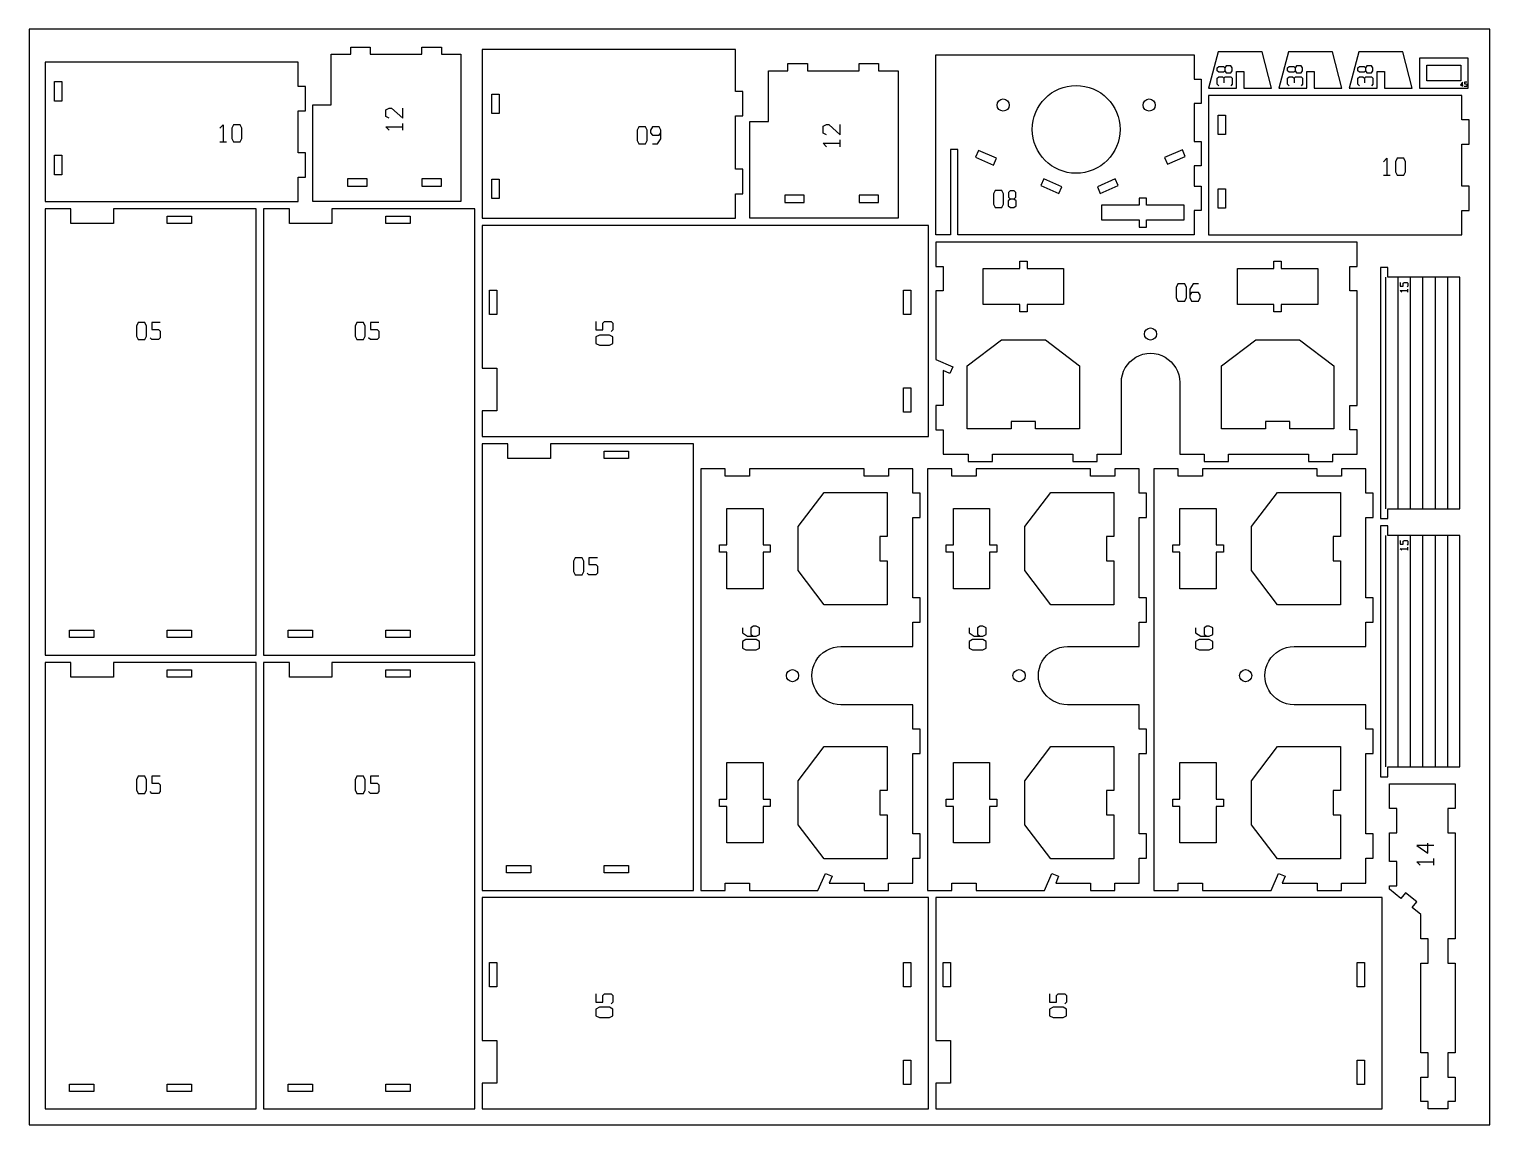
# Model space of a CAD drawing. Header units: millimetres. Extents: x 0 to 600, y 0 to 450.
import ezdxf

# ---------------------------------------------------------------- set-up
doc = ezdxf.new("R2010")
doc.units = ezdxf.units.MM
for name, color, linetype in [('CUT', 1, 'Continuous'), ('ENGRAVE', 5, 'Continuous'), ('SHEET', 8, 'Continuous')]:
    doc.layers.add(name, color=color, linetype=linetype)

msp = doc.modelspace()

# ---------------------------------------------------------------- linework, layer by layer
at = {"layer": 'CUT'}
for p, q in [((124.11, 439.69), (132.11, 439.69)), ((124.11, 418.93), (124.11, 439.69)), ((132.11, 442.69), (140.11, 442.69)), ((132.11, 439.69), (132.11, 442.69)), ((140.11, 442.69), (140.11, 439.69)), ((140.11, 439.69), (161.35, 439.69)), ((161.35, 442.69), (169.35, 442.69)), ((161.35, 439.69), (161.35, 442.69)), ((169.35, 442.69), (169.35, 439.69)), ((169.35, 439.69), (177.35, 439.69)), ((177.35, 439.69), (177.35, 379.22)), ((186.08, 441.65), (186.08, 372.44)), ((290.09, 441.65), (186.08, 441.65)), ((290.09, 424.38), (290.09, 441.65)), ((372.44, 365.49), (372.44, 439.54)), ((372.44, 439.54), (478.5, 439.54)), ((478.5, 439.54), (478.5, 429.53)), ((488.42, 440.69), (484.5, 425.74)), ((506.45, 440.69), (488.42, 440.69)), ((510.38, 425.74), (506.45, 440.69)), ((517.31, 440.69), (513.38, 425.74)), ((535.34, 440.69), (517.31, 440.69)), ((539.27, 425.74), (535.34, 440.69)), ((546.2, 440.69), (542.27, 425.74)), ((564.23, 440.69), (546.2, 440.69)), ((568.15, 425.74), (564.23, 440.69)), ((571.15, 438.17), (571.15, 425.74)), ((591.16, 438.17), (571.15, 438.17)), ((591.16, 425.74), (591.16, 438.17)), ((6.5, 436.47), (6.5, 379.22)), ((110.5, 436.47), (6.5, 436.47)), ((110.5, 426.46), (110.5, 436.47)), ((303.69, 432.91), (311.69, 432.91)), ((303.69, 412.15), (303.69, 432.91)), ((311.69, 435.91), (319.69, 435.91)), ((311.69, 432.91), (311.69, 435.91)), ((319.69, 435.91), (319.69, 432.91)), ((319.69, 432.91), (340.93, 432.91)), ((340.93, 435.91), (348.93, 435.91)), ((340.93, 432.91), (340.93, 435.91)), ((348.93, 435.91), (348.93, 432.91)), ((348.93, 432.91), (356.93, 432.91)), ((356.93, 432.91), (356.93, 372.44)), ((495.94, 432.6), (498.94, 432.6)), ((495.94, 425.74), (495.94, 432.6)), ((498.94, 432.6), (498.94, 425.74)), ((524.82, 432.6), (527.83, 432.6)), ((524.82, 425.74), (524.82, 432.6)), ((527.83, 432.6), (527.83, 425.74)), ((553.71, 432.6), (556.71, 432.6)), ((553.71, 425.74), (553.71, 432.6)), ((556.71, 432.6), (556.71, 425.74)), ((574.16, 428.74), (574.16, 435.17)), ((574.16, 435.17), (588.16, 435.17)), ((588.16, 435.17), (588.16, 428.74)), ((10.45, 420.46), (10.45, 428.47)), ((10.45, 428.47), (13.45, 428.47)), ((13.45, 428.47), (13.45, 420.46)), ((113.51, 426.46), (110.5, 426.46)), ((113.51, 416.46), (113.51, 426.46)), ((478.5, 429.53), (481.5, 429.53)), ((481.5, 429.53), (481.5, 419.53)), ((588.16, 428.74), (574.16, 428.74)), ((13.45, 420.46), (10.45, 420.46)), ((190.03, 415.38), (190.03, 423.38)), ((190.03, 423.38), (193.03, 423.38)), ((193.03, 423.38), (193.03, 415.38)), ((293.09, 424.38), (290.09, 424.38)), ((293.09, 414.38), (293.09, 424.38)), ((484.5, 425.74), (495.94, 425.74)), ((484.5, 422.74), (484.5, 365.49)), ((588.5, 422.74), (484.5, 422.74)), ((498.94, 425.74), (510.38, 425.74)), ((513.38, 425.74), (524.82, 425.74)), ((527.83, 425.74), (539.27, 425.74)), ((542.27, 425.74), (553.71, 425.74)), ((556.71, 425.74), (568.15, 425.74)), ((571.15, 425.74), (591.16, 425.74)), ((588.5, 412.73), (588.5, 422.74)), ((110.5, 399.22), (110.5, 416.46)), ((110.5, 416.46), (113.51, 416.46)), ((116.51, 418.93), (124.11, 418.93)), ((116.51, 379.22), (116.51, 418.93)), ((193.03, 415.38), (190.03, 415.38)), ((290.09, 392.45), (290.09, 414.38)), ((290.09, 414.38), (293.09, 414.38)), ((478.5, 419.53), (478.5, 403.87)), ((481.5, 419.53), (478.5, 419.53)), ((488.45, 406.73), (488.45, 414.73)), ((488.45, 414.73), (491.45, 414.73)), ((491.45, 414.73), (491.45, 406.73)), ((296.09, 412.15), (303.69, 412.15)), ((296.09, 372.44), (296.09, 412.15)), ((591.5, 412.73), (588.5, 412.73)), ((591.5, 402.73), (591.5, 412.73)), ((478.5, 403.87), (481.5, 403.87)), ((481.5, 403.87), (481.5, 393.87)), ((491.45, 406.73), (488.45, 406.73)), ((588.5, 385.49), (588.5, 402.73)), ((588.5, 402.73), (591.5, 402.73)), ((10.45, 390.22), (10.45, 398.22)), ((10.45, 398.22), (13.45, 398.22)), ((13.45, 398.22), (13.45, 390.22)), ((113.51, 399.22), (110.5, 399.22)), ((113.51, 389.22), (113.51, 399.22)), ((378.44, 400.6), (378.44, 365.49)), ((381.44, 400.6), (378.44, 400.6)), ((381.44, 365.49), (381.44, 400.6)), ((389.98, 400.16), (388.78, 397.41)), ((388.78, 397.41), (396.12, 394.22)), ((397.32, 396.97), (389.98, 400.16)), ((396.12, 394.22), (397.32, 396.97)), ((473.73, 400.5), (466.4, 397.31)), ((466.4, 397.31), (467.59, 394.56)), ((467.59, 394.56), (474.93, 397.75)), ((474.93, 397.75), (473.73, 400.5)), ((13.45, 390.22), (10.45, 390.22)), ((293.09, 392.45), (290.09, 392.45)), ((293.09, 382.44), (293.09, 392.45)), ((478.5, 393.87), (478.5, 385.49)), ((481.5, 393.87), (478.5, 393.87)), ((110.5, 379.22), (110.5, 389.22)), ((110.5, 389.22), (113.51, 389.22)), ((138.81, 388.6), (130.8, 388.6)), ((130.8, 388.6), (130.8, 385.6)), ((130.8, 385.6), (138.81, 385.6)), ((138.81, 385.6), (138.81, 388.6)), ((169.35, 388.6), (161.35, 388.6)), ((161.35, 388.6), (161.35, 385.6)), ((161.35, 385.6), (169.35, 385.6)), ((169.35, 385.6), (169.35, 388.6)), ((190.03, 380.44), (190.03, 388.44)), ((190.03, 388.44), (193.03, 388.44)), ((193.03, 388.44), (193.03, 380.44)), ((416.79, 388.5), (415.6, 385.75)), ((415.6, 385.75), (422.94, 382.56)), ((424.13, 385.31), (416.79, 388.5)), ((422.94, 382.56), (424.13, 385.31)), ((446.15, 388.5), (438.81, 385.31)), ((438.81, 385.31), (440, 382.56)), ((440, 382.56), (447.34, 385.75)), ((447.34, 385.75), (446.15, 388.5)), ((478.5, 385.49), (481.5, 385.49)), ((481.5, 385.49), (481.5, 375.49)), ((488.45, 376.49), (488.45, 384.49)), ((488.45, 384.49), (491.45, 384.49)), ((491.45, 384.49), (491.45, 376.49)), ((591.5, 385.49), (588.5, 385.49)), ((591.5, 375.49), (591.5, 385.49)), ((6.5, 379.22), (110.5, 379.22)), ((177.35, 379.22), (116.51, 379.22)), ((193.03, 380.44), (190.03, 380.44)), ((290.09, 372.44), (290.09, 382.44)), ((290.09, 382.44), (293.09, 382.44)), ((318.39, 381.82), (310.39, 381.82)), ((310.39, 381.82), (310.39, 378.82)), ((310.39, 378.82), (318.39, 378.82)), ((318.39, 378.82), (318.39, 381.82)), ((348.93, 381.82), (340.93, 381.82)), ((340.93, 381.82), (340.93, 378.82)), ((340.93, 378.82), (348.93, 378.82)), ((348.93, 378.82), (348.93, 381.82)), ((455.97, 380.67), (455.97, 377.67)), ((458.97, 380.67), (455.97, 380.67)), ((458.97, 377.67), (458.97, 380.67)), ((6.5, 376.22), (6.5, 192.86)), ((17.08, 376.22), (6.5, 376.22)), ((17.08, 370.22), (17.08, 376.22)), ((34.57, 376.22), (34.57, 370.22)), ((93.29, 376.22), (34.57, 376.22)), ((56.67, 370.22), (56.67, 373.22)), ((56.67, 373.22), (66.67, 373.22)), ((66.67, 373.22), (66.67, 370.22)), ((93.29, 192.86), (93.29, 376.22)), ((96.29, 376.22), (96.29, 192.86)), ((106.87, 376.22), (96.29, 376.22)), ((106.87, 370.22), (106.87, 376.22)), ((124.36, 376.22), (124.36, 370.22)), ((183.08, 376.22), (124.36, 376.22)), ((146.46, 370.22), (146.46, 373.22)), ((146.46, 373.22), (156.46, 373.22)), ((156.46, 373.22), (156.46, 370.22)), ((183.08, 192.86), (183.08, 376.22)), ((186.08, 372.44), (290.09, 372.44)), ((356.93, 372.44), (296.09, 372.44)), ((440.45, 377.67), (440.45, 371.7)), ((455.97, 377.67), (440.45, 377.67)), ((474.49, 377.67), (458.97, 377.67)), ((474.49, 371.7), (474.49, 377.67)), ((478.5, 375.49), (478.5, 365.49)), ((481.5, 375.49), (478.5, 375.49)), ((491.45, 376.49), (488.45, 376.49)), ((588.5, 365.49), (588.5, 375.49)), ((588.5, 375.49), (591.5, 375.49)), ((34.57, 370.22), (17.08, 370.22)), ((66.67, 370.22), (56.67, 370.22)), ((124.36, 370.22), (106.87, 370.22)), ((156.46, 370.22), (146.46, 370.22)), ((369.44, 369.44), (186.08, 369.44)), ((186.08, 369.44), (186.08, 310.72)), ((369.44, 282.65), (369.44, 369.44)), ((440.45, 371.7), (455.97, 371.7)), ((455.97, 371.7), (455.97, 368.7)), ((455.97, 368.7), (458.97, 368.7)), ((458.97, 368.7), (458.97, 371.7)), ((458.97, 371.7), (474.49, 371.7)), ((378.44, 365.49), (372.44, 365.49)), ((372.44, 362.49), (372.44, 352.49)), ((545.56, 362.49), (372.44, 362.49)), ((478.5, 365.49), (381.44, 365.49)), ((484.5, 365.49), (588.5, 365.49)), ((545.56, 352.49), (545.56, 362.49)), ((406.92, 351.78), (406.92, 354.78)), ((406.92, 354.78), (409.92, 354.78)), ((409.92, 354.78), (409.92, 351.78)), ((511.34, 351.78), (511.34, 354.78)), ((511.34, 354.78), (514.34, 354.78)), ((514.34, 354.78), (514.34, 351.78)), ((372.44, 352.49), (375.44, 352.49)), ((375.44, 352.49), (375.44, 342.48)), ((391.92, 336.91), (391.92, 351.78)), ((391.92, 351.78), (406.92, 351.78)), ((409.92, 351.78), (424.92, 351.78)), ((424.92, 351.78), (424.92, 336.91)), ((496.34, 336.91), (496.34, 351.78)), ((496.34, 351.78), (511.34, 351.78)), ((514.34, 351.78), (529.34, 351.78)), ((529.34, 351.78), (529.34, 336.91)), ((542.56, 342.48), (542.56, 352.49)), ((542.56, 352.49), (545.56, 352.49)), ((555.11, 352.09), (555.11, 249.03)), ((558.11, 352.09), (555.11, 352.09)), ((557.11, 348.09), (557.11, 253.03)), ((558.11, 348.09), (558.11, 352.09)), ((587.69, 348.09), (558.11, 348.09)), ((562.21, 348.09), (562.21, 253.03)), ((567.3, 348.09), (567.3, 253.03)), ((572.4, 348.09), (572.4, 253.03)), ((577.5, 348.09), (577.5, 253.03)), ((582.6, 348.09), (582.6, 253.03)), ((587.69, 253.03), (587.69, 348.09)), ((189.08, 342.82), (192.08, 342.82)), ((189.08, 332.82), (189.08, 342.82)), ((192.08, 342.82), (192.08, 332.82)), ((359.2, 342.82), (362.2, 342.82)), ((359.2, 332.82), (359.2, 342.82)), ((362.2, 342.82), (362.2, 332.82)), ((372.44, 342.48), (372.44, 314.35)), ((375.44, 342.48), (372.44, 342.48)), ((545.56, 342.48), (542.56, 342.48)), ((545.56, 295.41), (545.56, 342.48)), ((406.92, 336.91), (391.92, 336.91)), ((406.92, 333.91), (406.92, 336.91)), ((409.92, 336.91), (409.92, 333.91)), ((424.92, 336.91), (409.92, 336.91)), ((511.34, 336.91), (496.34, 336.91)), ((511.34, 333.91), (511.34, 336.91)), ((514.34, 336.91), (514.34, 333.91)), ((529.34, 336.91), (514.34, 336.91)), ((192.08, 332.82), (189.08, 332.82)), ((362.2, 332.82), (359.2, 332.82)), ((409.92, 333.91), (406.92, 333.91)), ((514.34, 333.91), (511.34, 333.91)), ((385.36, 311.75), (399.4, 322.43)), ((399.4, 322.43), (417.43, 322.43)), ((417.43, 322.43), (431.48, 311.75)), ((489.78, 311.75), (503.83, 322.43)), ((503.83, 322.43), (521.86, 322.43)), ((521.86, 322.43), (535.9, 311.75)), ((372.44, 314.35), (379.41, 311.32)), ((450.26, 310.89), (451.13, 312.19)), ((451.13, 312.19), (452.16, 313.37)), ((452.16, 313.37), (453.34, 314.4)), ((453.34, 314.4), (454.64, 315.27)), ((454.64, 315.27), (456.05, 315.97)), ((456.05, 315.97), (457.53, 316.47)), ((457.53, 316.47), (459.07, 316.78)), ((459.07, 316.78), (460.63, 316.88)), ((460.63, 316.88), (462.19, 316.78)), ((462.19, 316.78), (463.73, 316.47)), ((463.73, 316.47), (465.21, 315.97)), ((465.21, 315.97), (466.62, 315.27)), ((466.62, 315.27), (467.92, 314.4)), ((467.92, 314.4), (469.1, 313.37)), ((469.1, 313.37), (470.13, 312.19)), ((470.13, 312.19), (471, 310.89)), ((186.08, 310.72), (192.08, 310.72)), ((192.08, 310.72), (192.08, 293.23)), ((375.44, 309.77), (375.44, 295.41)), ((378.22, 308.56), (375.44, 309.77)), ((379.41, 311.32), (378.22, 308.56)), ((385.36, 285.86), (385.36, 311.75)), ((431.48, 311.75), (431.48, 285.86)), ((448.66, 304.9), (448.76, 306.47)), ((448.76, 306.47), (449.06, 308)), ((449.06, 308), (449.57, 309.49)), ((449.57, 309.49), (450.26, 310.89)), ((471, 310.89), (471.69, 309.49)), ((471.69, 309.49), (472.2, 308)), ((472.2, 308), (472.5, 306.47)), ((472.5, 306.47), (472.61, 304.9)), ((489.78, 285.86), (489.78, 311.75)), ((535.9, 311.75), (535.9, 285.86)), ((359.2, 302.67), (362.2, 302.67)), ((359.2, 292.67), (359.2, 302.67)), ((362.2, 302.67), (362.2, 292.67)), ((448.66, 275.41), (448.66, 304.9)), ((472.61, 304.9), (472.61, 275.41)), ((372.44, 295.41), (372.44, 285.41)), ((375.44, 295.41), (372.44, 295.41)), ((542.56, 285.41), (542.56, 295.41)), ((542.56, 295.41), (545.56, 295.41)), ((192.08, 293.23), (186.08, 293.23)), ((186.08, 293.23), (186.08, 282.65)), ((362.2, 292.67), (359.2, 292.67)), ((403.42, 288.86), (403.42, 285.86)), ((413.42, 288.86), (403.42, 288.86)), ((413.42, 285.86), (413.42, 288.86)), ((507.84, 288.86), (507.84, 285.86)), ((517.84, 288.86), (507.84, 288.86)), ((517.84, 285.86), (517.84, 288.86)), ((186.08, 282.65), (369.44, 282.65)), ((372.44, 285.41), (375.44, 285.41)), ((375.44, 285.41), (375.44, 275.41)), ((403.42, 285.86), (385.36, 285.86)), ((431.48, 285.86), (413.42, 285.86)), ((507.84, 285.86), (489.78, 285.86)), ((535.9, 285.86), (517.84, 285.86)), ((545.56, 285.41), (542.56, 285.41)), ((545.56, 275.41), (545.56, 285.41)), ((186.08, 279.65), (186.08, 96.29)), ((196.66, 279.65), (186.08, 279.65)), ((196.66, 273.65), (196.66, 279.65)), ((214.15, 279.65), (214.15, 273.65)), ((272.87, 279.65), (214.15, 279.65)), ((236.25, 273.65), (236.25, 276.65)), ((236.25, 276.65), (246.25, 276.65)), ((246.25, 276.65), (246.25, 273.65)), ((272.87, 96.29), (272.87, 279.65)), ((214.15, 273.65), (196.66, 273.65)), ((246.25, 273.65), (236.25, 273.65)), ((375.44, 275.41), (385.7, 275.41)), ((385.7, 275.41), (385.7, 272.41)), ((385.7, 272.41), (395.71, 272.41)), ((395.71, 272.41), (395.71, 275.41)), ((395.71, 275.41), (428.65, 275.41)), ((428.65, 275.41), (428.65, 272.41)), ((428.65, 272.41), (438.65, 272.41)), ((438.65, 272.41), (438.65, 275.41)), ((438.65, 275.41), (448.66, 275.41)), ((472.61, 275.41), (482.61, 275.41)), ((482.61, 275.41), (482.61, 272.41)), ((482.61, 272.41), (492.61, 272.41)), ((492.61, 272.41), (492.61, 275.41)), ((492.61, 275.41), (525.56, 275.41)), ((525.56, 275.41), (525.56, 272.41)), ((525.56, 272.41), (535.56, 272.41)), ((535.56, 272.41), (535.56, 275.41)), ((535.56, 275.41), (545.56, 275.41)), ((285.88, 269.41), (275.87, 269.41)), ((275.87, 269.41), (275.87, 96.29)), ((285.88, 266.41), (285.88, 269.41)), ((295.88, 266.41), (285.88, 266.41)), ((342.95, 269.41), (295.88, 269.41)), ((295.88, 269.41), (295.88, 266.41)), ((342.95, 266.41), (342.95, 269.41)), ((352.95, 266.41), (342.95, 266.41)), ((362.95, 269.41), (352.95, 269.41)), ((352.95, 269.41), (352.95, 266.41)), ((362.95, 259.41), (362.95, 269.41)), ((378.95, 269.41), (368.95, 269.41)), ((368.95, 269.41), (368.95, 96.29)), ((378.95, 266.41), (378.95, 269.41)), ((388.96, 266.41), (378.95, 266.41)), ((436.03, 269.41), (388.96, 269.41)), ((388.96, 269.41), (388.96, 266.41)), ((436.03, 266.41), (436.03, 269.41)), ((446.03, 266.41), (436.03, 266.41)), ((456.03, 269.41), (446.03, 269.41)), ((446.03, 269.41), (446.03, 266.41)), ((456.03, 259.41), (456.03, 269.41)), ((472.03, 269.41), (462.03, 269.41)), ((462.03, 269.41), (462.03, 96.29)), ((472.03, 266.41), (472.03, 269.41)), ((482.03, 266.41), (472.03, 266.41)), ((529.1, 269.41), (482.03, 269.41)), ((482.03, 269.41), (482.03, 266.41)), ((529.1, 266.41), (529.1, 269.41)), ((539.11, 266.41), (529.1, 266.41)), ((549.11, 269.41), (539.11, 269.41)), ((539.11, 269.41), (539.11, 266.41)), ((549.11, 259.41), (549.11, 269.41)), ((315.93, 245.71), (326.61, 259.75)), ((326.61, 259.75), (352.5, 259.75)), ((352.5, 259.75), (352.5, 241.69)), ((365.95, 259.41), (362.95, 259.41)), ((365.95, 249.41), (365.95, 259.41)), ((409.01, 245.71), (419.69, 259.75)), ((419.69, 259.75), (445.58, 259.75)), ((445.58, 259.75), (445.58, 241.69)), ((459.03, 259.41), (456.03, 259.41)), ((459.03, 249.41), (459.03, 259.41)), ((502.09, 245.71), (512.77, 259.75)), ((512.77, 259.75), (538.66, 259.75)), ((538.66, 259.75), (538.66, 241.69)), ((552.11, 259.41), (549.11, 259.41)), ((552.11, 249.41), (552.11, 259.41)), ((286.58, 253.19), (301.45, 253.19)), ((286.58, 238.19), (286.58, 253.19)), ((301.45, 253.19), (301.45, 238.19)), ((379.66, 253.19), (394.53, 253.19)), ((379.66, 238.19), (379.66, 253.19)), ((394.53, 253.19), (394.53, 238.19)), ((472.73, 253.19), (487.61, 253.19)), ((472.73, 238.19), (472.73, 253.19)), ((487.61, 253.19), (487.61, 238.19)), ((558.11, 249.03), (558.11, 253.03)), ((558.11, 253.03), (587.69, 253.03)), ((362.95, 249.41), (365.95, 249.41)), ((362.95, 216.46), (362.95, 249.41)), ((456.03, 249.41), (459.03, 249.41)), ((456.03, 216.46), (456.03, 249.41)), ((549.11, 249.41), (552.11, 249.41)), ((549.11, 216.46), (549.11, 249.41)), ((555.11, 249.03), (558.11, 249.03)), ((555.11, 246.03), (555.11, 142.98)), ((558.11, 246.03), (555.11, 246.03)), ((558.11, 242.03), (558.11, 246.03)), ((315.93, 227.68), (315.93, 245.71)), ((352.5, 241.69), (349.5, 241.69)), ((349.5, 241.69), (349.5, 231.69)), ((409.01, 227.68), (409.01, 245.71)), ((445.58, 241.69), (442.58, 241.69)), ((442.58, 241.69), (442.58, 231.69)), ((502.09, 227.68), (502.09, 245.71)), ((538.66, 241.69), (535.66, 241.69)), ((535.66, 241.69), (535.66, 231.69)), ((557.11, 242.03), (557.11, 146.98)), ((587.69, 242.03), (558.11, 242.03)), ((562.21, 242.03), (562.21, 146.98)), ((567.3, 242.03), (567.3, 146.98)), ((572.4, 242.03), (572.4, 146.98)), ((577.5, 242.03), (577.5, 146.98)), ((582.6, 242.03), (582.6, 146.98)), ((587.69, 146.98), (587.69, 242.03)), ((283.58, 238.19), (286.58, 238.19)), ((283.58, 235.19), (283.58, 238.19)), ((286.58, 235.19), (283.58, 235.19)), ((286.58, 220.19), (286.58, 235.19)), ((301.45, 238.19), (304.45, 238.19)), ((304.45, 235.19), (301.45, 235.19)), ((301.45, 235.19), (301.45, 220.19)), ((304.45, 238.19), (304.45, 235.19)), ((376.66, 238.19), (379.66, 238.19)), ((376.66, 235.19), (376.66, 238.19)), ((379.66, 235.19), (376.66, 235.19)), ((379.66, 220.19), (379.66, 235.19)), ((394.53, 238.19), (397.53, 238.19)), ((397.53, 235.19), (394.53, 235.19)), ((394.53, 235.19), (394.53, 220.19)), ((397.53, 238.19), (397.53, 235.19)), ((469.73, 238.19), (472.73, 238.19)), ((469.73, 235.19), (469.73, 238.19)), ((472.73, 235.19), (469.73, 235.19)), ((472.73, 220.19), (472.73, 235.19)), ((487.61, 238.19), (490.61, 238.19)), ((490.61, 235.19), (487.61, 235.19)), ((487.61, 235.19), (487.61, 220.19)), ((490.61, 238.19), (490.61, 235.19)), ((349.5, 231.69), (352.5, 231.69)), ((352.5, 231.69), (352.5, 213.63)), ((442.58, 231.69), (445.58, 231.69)), ((445.58, 231.69), (445.58, 213.63)), ((535.66, 231.69), (538.66, 231.69)), ((538.66, 231.69), (538.66, 213.63)), ((326.61, 213.63), (315.93, 227.68)), ((419.69, 213.63), (409.01, 227.68)), ((512.77, 213.63), (502.09, 227.68)), ((301.45, 220.19), (286.58, 220.19)), ((365.95, 216.46), (362.95, 216.46)), ((365.95, 206.46), (365.95, 216.46)), ((394.53, 220.19), (379.66, 220.19)), ((459.03, 216.46), (456.03, 216.46)), ((459.03, 206.46), (459.03, 216.46)), ((487.61, 220.19), (472.73, 220.19)), ((552.11, 216.46), (549.11, 216.46)), ((552.11, 206.46), (552.11, 216.46)), ((352.5, 213.63), (326.61, 213.63)), ((445.58, 213.63), (419.69, 213.63)), ((538.66, 213.63), (512.77, 213.63)), ((362.95, 206.46), (365.95, 206.46)), ((362.95, 196.46), (362.95, 206.46)), ((456.03, 206.46), (459.03, 206.46)), ((456.03, 196.46), (456.03, 206.46)), ((549.11, 206.46), (552.11, 206.46)), ((549.11, 196.46), (549.11, 206.46)), ((16.52, 200.1), (16.52, 203.1)), ((16.52, 203.1), (26.52, 203.1)), ((26.52, 200.1), (16.52, 200.1)), ((26.52, 203.1), (26.52, 200.1)), ((56.67, 200.1), (56.67, 203.1)), ((56.67, 203.1), (66.67, 203.1)), ((66.67, 200.1), (56.67, 200.1)), ((66.67, 203.1), (66.67, 200.1)), ((106.31, 200.1), (106.31, 203.1)), ((106.31, 203.1), (116.31, 203.1)), ((116.31, 200.1), (106.31, 200.1)), ((116.31, 203.1), (116.31, 200.1)), ((146.46, 200.1), (146.46, 203.1)), ((146.46, 203.1), (156.46, 203.1)), ((156.46, 200.1), (146.46, 200.1)), ((156.46, 203.1), (156.46, 200.1)), ((6.5, 192.86), (93.29, 192.86)), ((96.29, 192.86), (183.08, 192.86)), ((323.96, 191.77), (324.99, 192.95)), ((324.99, 192.95), (326.17, 193.98)), ((326.17, 193.98), (327.47, 194.85)), ((327.47, 194.85), (328.87, 195.54)), ((328.87, 195.54), (330.36, 196.05)), ((330.36, 196.05), (331.89, 196.35)), ((331.89, 196.35), (333.46, 196.46)), ((333.46, 196.46), (362.95, 196.46)), ((417.04, 191.77), (418.07, 192.95)), ((418.07, 192.95), (419.25, 193.98)), ((419.25, 193.98), (420.55, 194.85)), ((420.55, 194.85), (421.95, 195.54)), ((421.95, 195.54), (423.44, 196.05)), ((423.44, 196.05), (424.97, 196.35)), ((424.97, 196.35), (426.54, 196.46)), ((426.54, 196.46), (456.03, 196.46)), ((510.11, 191.77), (511.15, 192.95)), ((511.15, 192.95), (512.33, 193.98)), ((512.33, 193.98), (513.63, 194.85)), ((513.63, 194.85), (515.03, 195.54)), ((515.03, 195.54), (516.52, 196.05)), ((516.52, 196.05), (518.05, 196.35)), ((518.05, 196.35), (519.62, 196.46)), ((519.62, 196.46), (549.11, 196.46)), ((6.5, 189.86), (6.5, 6.5)), ((17.08, 189.86), (6.5, 189.86)), ((17.08, 183.86), (17.08, 189.86)), ((34.57, 189.86), (34.57, 183.86)), ((93.29, 189.86), (34.57, 189.86)), ((56.67, 183.86), (56.67, 186.86)), ((56.67, 186.86), (66.67, 186.86)), ((66.67, 186.86), (66.67, 183.86)), ((93.29, 6.5), (93.29, 189.86)), ((96.29, 189.86), (96.29, 6.5)), ((106.87, 189.86), (96.29, 189.86)), ((106.87, 183.86), (106.87, 189.86)), ((124.36, 189.86), (124.36, 183.86)), ((183.08, 189.86), (124.36, 189.86)), ((146.46, 183.86), (146.46, 186.86)), ((146.46, 186.86), (156.46, 186.86)), ((156.46, 186.86), (156.46, 183.86)), ((183.08, 6.5), (183.08, 189.86)), ((321.48, 184.48), (321.58, 186.04)), ((321.58, 186.04), (321.89, 187.58)), ((321.89, 187.58), (322.39, 189.06)), ((322.39, 189.06), (323.09, 190.47)), ((323.09, 190.47), (323.96, 191.77)), ((414.56, 184.48), (414.66, 186.04)), ((414.66, 186.04), (414.97, 187.58)), ((414.97, 187.58), (415.47, 189.06)), ((415.47, 189.06), (416.17, 190.47)), ((416.17, 190.47), (417.04, 191.77)), ((507.64, 184.48), (507.74, 186.04)), ((507.74, 186.04), (508.05, 187.58)), ((508.05, 187.58), (508.55, 189.06)), ((508.55, 189.06), (509.24, 190.47)), ((509.24, 190.47), (510.11, 191.77)), ((34.57, 183.86), (17.08, 183.86)), ((66.67, 183.86), (56.67, 183.86)), ((124.36, 183.86), (106.87, 183.86)), ((156.46, 183.86), (146.46, 183.86)), ((321.58, 182.92), (321.48, 184.48)), ((321.89, 181.38), (321.58, 182.92)), ((322.39, 179.9), (321.89, 181.38)), ((414.66, 182.92), (414.56, 184.48)), ((414.97, 181.38), (414.66, 182.92)), ((415.47, 179.9), (414.97, 181.38)), ((507.74, 182.92), (507.64, 184.48)), ((508.05, 181.38), (507.74, 182.92)), ((508.55, 179.9), (508.05, 181.38)), ((323.09, 178.49), (322.39, 179.9)), ((323.96, 177.19), (323.09, 178.49)), ((324.99, 176.01), (323.96, 177.19)), ((326.17, 174.98), (324.99, 176.01)), ((327.47, 174.11), (326.17, 174.98)), ((328.87, 173.42), (327.47, 174.11)), ((416.17, 178.49), (415.47, 179.9)), ((417.04, 177.19), (416.17, 178.49)), ((418.07, 176.01), (417.04, 177.19)), ((419.25, 174.98), (418.07, 176.01)), ((420.55, 174.11), (419.25, 174.98)), ((421.95, 173.42), (420.55, 174.11)), ((509.24, 178.49), (508.55, 179.9)), ((510.11, 177.19), (509.24, 178.49)), ((511.15, 176.01), (510.11, 177.19)), ((512.33, 174.98), (511.15, 176.01)), ((513.63, 174.11), (512.33, 174.98)), ((515.03, 173.42), (513.63, 174.11)), ((330.36, 172.91), (328.87, 173.42)), ((331.89, 172.61), (330.36, 172.91)), ((333.46, 172.5), (331.89, 172.61)), ((362.95, 172.5), (333.46, 172.5)), ((362.95, 162.5), (362.95, 172.5)), ((423.44, 172.91), (421.95, 173.42)), ((424.97, 172.61), (423.44, 172.91)), ((426.54, 172.5), (424.97, 172.61)), ((456.03, 172.5), (426.54, 172.5)), ((456.03, 162.5), (456.03, 172.5)), ((516.52, 172.91), (515.03, 173.42)), ((518.05, 172.61), (516.52, 172.91)), ((519.62, 172.5), (518.05, 172.61)), ((549.11, 172.5), (519.62, 172.5)), ((549.11, 162.5), (549.11, 172.5)), ((365.95, 162.5), (362.95, 162.5)), ((365.95, 152.5), (365.95, 162.5)), ((459.03, 162.5), (456.03, 162.5)), ((459.03, 152.5), (459.03, 162.5)), ((552.11, 162.5), (549.11, 162.5)), ((552.11, 152.5), (552.11, 162.5)), ((315.93, 141.28), (326.61, 155.33)), ((326.61, 155.33), (352.5, 155.33)), ((352.5, 155.33), (352.5, 137.27)), ((362.95, 152.5), (365.95, 152.5)), ((362.95, 119.56), (362.95, 152.5)), ((409.01, 141.28), (419.69, 155.33)), ((419.69, 155.33), (445.58, 155.33)), ((445.58, 155.33), (445.58, 137.27)), ((456.03, 152.5), (459.03, 152.5)), ((456.03, 119.56), (456.03, 152.5)), ((502.09, 141.28), (512.77, 155.33)), ((512.77, 155.33), (538.66, 155.33)), ((538.66, 155.33), (538.66, 137.27)), ((549.11, 152.5), (552.11, 152.5)), ((549.11, 119.56), (549.11, 152.5)), ((286.58, 148.77), (301.45, 148.77)), ((286.58, 133.77), (286.58, 148.77)), ((301.45, 148.77), (301.45, 133.77)), ((379.66, 148.77), (394.53, 148.77)), ((379.66, 133.77), (379.66, 148.77)), ((394.53, 148.77), (394.53, 133.77)), ((472.73, 148.77), (487.61, 148.77)), ((472.73, 133.77), (472.73, 148.77)), ((487.61, 148.77), (487.61, 133.77)), ((558.11, 142.98), (558.11, 146.98)), ((558.11, 146.98), (587.69, 146.98)), ((315.93, 123.25), (315.93, 141.28)), ((409.01, 123.25), (409.01, 141.28)), ((502.09, 123.25), (502.09, 141.28)), ((555.11, 142.98), (558.11, 142.98)), ((558.8, 139.98), (585.75, 139.98)), ((558.8, 129.98), (558.8, 139.98)), ((585.75, 139.98), (585.75, 129.98)), ((283.58, 133.77), (286.58, 133.77)), ((283.58, 130.77), (283.58, 133.77)), ((301.45, 133.77), (304.45, 133.77)), ((304.45, 133.77), (304.45, 130.77)), ((352.5, 137.27), (349.5, 137.27)), ((349.5, 137.27), (349.5, 127.27)), ((376.66, 133.77), (379.66, 133.77)), ((376.66, 130.77), (376.66, 133.77)), ((394.53, 133.77), (397.53, 133.77)), ((397.53, 133.77), (397.53, 130.77)), ((445.58, 137.27), (442.58, 137.27)), ((442.58, 137.27), (442.58, 127.27)), ((469.73, 133.77), (472.73, 133.77)), ((469.73, 130.77), (469.73, 133.77)), ((487.61, 133.77), (490.61, 133.77)), ((490.61, 133.77), (490.61, 130.77)), ((538.66, 137.27), (535.66, 137.27)), ((535.66, 137.27), (535.66, 127.27)), ((286.58, 130.77), (283.58, 130.77)), ((286.58, 115.77), (286.58, 130.77)), ((304.45, 130.77), (301.45, 130.77)), ((301.45, 130.77), (301.45, 115.77)), ((349.5, 127.27), (352.5, 127.27)), ((352.5, 127.27), (352.5, 109.21)), ((379.66, 130.77), (376.66, 130.77)), ((379.66, 115.77), (379.66, 130.77)), ((397.53, 130.77), (394.53, 130.77)), ((394.53, 130.77), (394.53, 115.77)), ((442.58, 127.27), (445.58, 127.27)), ((445.58, 127.27), (445.58, 109.21)), ((472.73, 130.77), (469.73, 130.77)), ((472.73, 115.77), (472.73, 130.77)), ((490.61, 130.77), (487.61, 130.77)), ((487.61, 130.77), (487.61, 115.77)), ((535.66, 127.27), (538.66, 127.27)), ((538.66, 127.27), (538.66, 109.21)), ((561.8, 129.98), (558.8, 129.98)), ((561.8, 119.98), (561.8, 129.98)), ((585.75, 129.98), (582.75, 129.98)), ((582.75, 129.98), (582.75, 119.98)), ((326.61, 109.21), (315.93, 123.25)), ((419.69, 109.21), (409.01, 123.25)), ((512.77, 109.21), (502.09, 123.25)), ((301.45, 115.77), (286.58, 115.77)), ((365.95, 119.56), (362.95, 119.56)), ((365.95, 109.55), (365.95, 119.56)), ((394.53, 115.77), (379.66, 115.77)), ((459.03, 119.56), (456.03, 119.56)), ((459.03, 109.55), (459.03, 119.56)), ((487.61, 115.77), (472.73, 115.77)), ((552.11, 119.56), (549.11, 119.56)), ((552.11, 109.55), (552.11, 119.56)), ((558.8, 119.98), (561.8, 119.98)), ((558.8, 108.19), (558.8, 119.98)), ((582.75, 119.98), (585.75, 119.98)), ((585.75, 119.98), (585.75, 76.4)), ((352.5, 109.21), (326.61, 109.21)), ((362.95, 109.55), (365.95, 109.55)), ((362.95, 99.29), (362.95, 109.55)), ((445.58, 109.21), (419.69, 109.21)), ((456.03, 109.55), (459.03, 109.55)), ((456.03, 99.29), (456.03, 109.55)), ((538.66, 109.21), (512.77, 109.21)), ((549.11, 109.55), (552.11, 109.55)), ((549.11, 99.29), (549.11, 109.55)), ((561.8, 108.19), (558.8, 108.19)), ((561.8, 98.19), (561.8, 108.19)), ((196.1, 103.53), (196.1, 106.53)), ((196.1, 106.53), (206.1, 106.53)), ((206.1, 103.53), (196.1, 103.53)), ((206.1, 106.53), (206.1, 103.53)), ((236.25, 103.53), (236.25, 106.53)), ((236.25, 106.53), (246.25, 106.53)), ((246.25, 103.53), (236.25, 103.53)), ((246.25, 106.53), (246.25, 103.53)), ((324.02, 96.29), (327.05, 103.26)), ((327.05, 103.26), (329.8, 102.07)), ((329.8, 102.07), (328.59, 99.29)), ((417.09, 96.29), (420.12, 103.26)), ((420.12, 103.26), (422.88, 102.07)), ((422.88, 102.07), (421.67, 99.29)), ((510.17, 96.29), (513.2, 103.26)), ((513.2, 103.26), (515.95, 102.07)), ((515.95, 102.07), (514.75, 99.29)), ((186.08, 96.29), (272.87, 96.29)), ((275.87, 96.29), (285.88, 96.29)), ((285.88, 99.29), (295.88, 99.29)), ((285.88, 96.29), (285.88, 99.29)), ((295.88, 99.29), (295.88, 96.29)), ((295.88, 96.29), (324.02, 96.29)), ((328.59, 99.29), (342.95, 99.29)), ((342.95, 99.29), (342.95, 96.29)), ((342.95, 96.29), (352.95, 96.29)), ((352.95, 99.29), (362.95, 99.29)), ((352.95, 96.29), (352.95, 99.29)), ((368.95, 96.29), (378.95, 96.29)), ((378.95, 99.29), (388.96, 99.29)), ((378.95, 96.29), (378.95, 99.29)), ((388.96, 99.29), (388.96, 96.29)), ((388.96, 96.29), (417.09, 96.29)), ((421.67, 99.29), (436.03, 99.29)), ((436.03, 99.29), (436.03, 96.29)), ((436.03, 96.29), (446.03, 96.29)), ((446.03, 99.29), (456.03, 99.29)), ((446.03, 96.29), (446.03, 99.29)), ((462.03, 96.29), (472.03, 96.29)), ((472.03, 99.29), (482.03, 99.29)), ((472.03, 96.29), (472.03, 99.29)), ((482.03, 99.29), (482.03, 96.29)), ((482.03, 96.29), (510.17, 96.29)), ((514.75, 99.29), (529.1, 99.29)), ((529.1, 99.29), (529.1, 96.29)), ((529.1, 96.29), (539.11, 96.29)), ((539.11, 99.29), (549.11, 99.29)), ((539.11, 96.29), (539.11, 99.29)), ((558.8, 98.19), (561.8, 98.19)), ((558.8, 96.75), (558.8, 98.19)), ((563.47, 93), (558.8, 96.75)), ((369.44, 93.29), (186.08, 93.29)), ((186.08, 93.29), (186.08, 34.57)), ((369.44, 6.5), (369.44, 93.29)), ((555.8, 93.29), (372.44, 93.29)), ((372.44, 93.29), (372.44, 34.57)), ((555.8, 6.5), (555.8, 93.29)), ((565.35, 95.34), (563.47, 93)), ((570.03, 91.59), (565.35, 95.34)), ((568.15, 89.25), (570.03, 91.59)), ((571.7, 86.4), (568.15, 89.25)), ((571.7, 76.4), (571.7, 86.4)), ((574.7, 76.4), (571.7, 76.4)), ((574.7, 66.4), (574.7, 76.4)), ((585.75, 76.4), (582.75, 76.4)), ((582.75, 76.4), (582.75, 66.4)), ((189.08, 66.67), (192.08, 66.67)), ((189.08, 56.67), (189.08, 66.67)), ((192.08, 66.67), (192.08, 56.67)), ((359.2, 66.67), (362.2, 66.67)), ((359.2, 56.67), (359.2, 66.67)), ((362.2, 66.67), (362.2, 56.67)), ((375.44, 66.67), (378.44, 66.67)), ((375.44, 56.67), (375.44, 66.67)), ((378.44, 66.67), (378.44, 56.67)), ((545.56, 66.67), (548.56, 66.67)), ((545.56, 56.67), (545.56, 66.67)), ((548.56, 66.67), (548.56, 56.67)), ((571.7, 66.4), (574.7, 66.4)), ((571.7, 29.5), (571.7, 66.4)), ((582.75, 66.4), (585.75, 66.4)), ((585.75, 66.4), (585.75, 29.5)), ((192.08, 56.67), (189.08, 56.67)), ((362.2, 56.67), (359.2, 56.67)), ((378.44, 56.67), (375.44, 56.67)), ((548.56, 56.67), (545.56, 56.67)), ((186.08, 34.57), (192.08, 34.57)), ((192.08, 34.57), (192.08, 17.08)), ((372.44, 34.57), (378.44, 34.57)), ((378.44, 34.57), (378.44, 17.08)), ((359.2, 26.52), (362.2, 26.52)), ((359.2, 16.52), (359.2, 26.52)), ((362.2, 26.52), (362.2, 16.52)), ((545.56, 26.52), (548.56, 26.52)), ((545.56, 16.52), (545.56, 26.52)), ((548.56, 26.52), (548.56, 16.52)), ((574.7, 29.5), (571.7, 29.5)), ((574.7, 19.5), (574.7, 29.5)), ((585.75, 29.5), (582.75, 29.5)), ((582.75, 29.5), (582.75, 19.5)), ((571.7, 19.5), (574.7, 19.5)), ((571.7, 9.5), (571.7, 19.5)), ((582.75, 19.5), (585.75, 19.5)), ((585.75, 19.5), (585.75, 9.5)), ((16.52, 13.74), (16.52, 16.74)), ((16.52, 16.74), (26.52, 16.74)), ((26.52, 13.74), (16.52, 13.74)), ((26.52, 16.74), (26.52, 13.74)), ((56.67, 13.74), (56.67, 16.74)), ((56.67, 16.74), (66.67, 16.74)), ((66.67, 13.74), (56.67, 13.74)), ((66.67, 16.74), (66.67, 13.74)), ((106.31, 13.74), (106.31, 16.74)), ((106.31, 16.74), (116.31, 16.74)), ((116.31, 13.74), (106.31, 13.74)), ((116.31, 16.74), (116.31, 13.74)), ((146.46, 13.74), (146.46, 16.74)), ((146.46, 16.74), (156.46, 16.74)), ((156.46, 13.74), (146.46, 13.74)), ((156.46, 16.74), (156.46, 13.74)), ((192.08, 17.08), (186.08, 17.08)), ((186.08, 17.08), (186.08, 6.5)), ((362.2, 16.52), (359.2, 16.52)), ((378.44, 17.08), (372.44, 17.08)), ((372.44, 17.08), (372.44, 6.5)), ((548.56, 16.52), (545.56, 16.52)), ((6.5, 6.5), (93.29, 6.5)), ((96.29, 6.5), (183.08, 6.5)), ((186.08, 6.5), (369.44, 6.5)), ((372.44, 6.5), (555.8, 6.5)), ((574.7, 9.5), (571.7, 9.5)), ((574.7, 6.5), (574.7, 9.5)), ((582.75, 6.5), (574.7, 6.5)), ((585.75, 9.5), (582.75, 9.5)), ((582.75, 9.5), (582.75, 6.5))]:
    msp.add_line(p, q, dxfattribs=at)
for centre, radius in [((430.08, 408.85), 18.03), ((400.08, 418.85), 2.5), ((460.08, 418.85), 2.5), ((460.63, 324.81), 2.5), ((313.55, 184.48), 2.5), ((406.63, 184.48), 2.5), ((499.71, 184.48), 2.5)]:
    msp.add_circle(centre, radius, dxfattribs=at)
at = {"layer": 'ENGRAVE'}
for p, q in [((488.05, 434.12), (488.67, 434.74)), ((488.05, 432.9), (488.05, 434.12)), ((488.67, 432.29), (488.05, 432.9)), ((488.67, 434.74), (490.63, 434.74)), ((490.63, 432.29), (488.67, 432.29)), ((490.63, 434.74), (491.12, 434.12)), ((491.12, 432.9), (490.63, 432.29)), ((491.73, 434.92), (491.12, 434.12)), ((491.12, 434.12), (491.12, 432.9)), ((491.12, 432.9), (491.73, 432.1)), ((493.57, 434.92), (491.73, 434.92)), ((491.73, 432.1), (493.57, 432.1)), ((494.18, 434.12), (493.57, 434.92)), ((493.57, 432.1), (494.18, 432.9)), ((494.18, 432.9), (494.18, 434.12)), ((516.94, 434.12), (517.55, 434.74)), ((516.94, 432.9), (516.94, 434.12)), ((517.55, 432.29), (516.94, 432.9)), ((517.55, 434.74), (519.51, 434.74)), ((519.51, 432.29), (517.55, 432.29)), ((519.51, 434.74), (520, 434.12)), ((520, 432.9), (519.51, 432.29)), ((520.62, 434.92), (520, 434.12)), ((520, 434.12), (520, 432.9)), ((520, 432.9), (520.62, 432.1)), ((522.45, 434.92), (520.62, 434.92)), ((520.62, 432.1), (522.45, 432.1)), ((523.07, 434.12), (522.45, 434.92)), ((522.45, 432.1), (523.07, 432.9)), ((523.07, 432.9), (523.07, 434.12)), ((545.83, 434.12), (546.44, 434.74)), ((545.83, 432.9), (545.83, 434.12)), ((546.44, 432.29), (545.83, 432.9)), ((546.44, 434.74), (548.4, 434.74)), ((548.4, 432.29), (546.44, 432.29)), ((548.4, 434.74), (548.89, 434.12)), ((548.89, 432.9), (548.4, 432.29)), ((549.5, 434.92), (548.89, 434.12)), ((548.89, 434.12), (548.89, 432.9)), ((548.89, 432.9), (549.5, 432.1)), ((551.34, 434.92), (549.5, 434.92)), ((549.5, 432.1), (551.34, 432.1)), ((551.95, 434.12), (551.34, 434.92)), ((551.34, 432.1), (551.95, 432.9)), ((551.95, 432.9), (551.95, 434.12)), ((488.05, 429.84), (488.67, 430.45)), ((488.05, 427.39), (488.05, 429.84)), ((488.67, 426.77), (488.05, 427.39)), ((488.67, 430.45), (490.14, 430.45)), ((490.14, 430.45), (490.75, 429.84)), ((490.75, 429.84), (491.36, 430.45)), ((490.75, 429.84), (490.75, 428)), ((491.36, 430.45), (493.57, 430.45)), ((493.57, 430.45), (494.18, 429.84)), ((494.18, 427.39), (493.57, 426.77)), ((494.18, 429.84), (494.18, 427.39)), ((516.94, 429.84), (517.55, 430.45)), ((516.94, 427.39), (516.94, 429.84)), ((517.55, 426.77), (516.94, 427.39)), ((517.55, 430.45), (519.02, 430.45)), ((519.02, 430.45), (519.64, 429.84)), ((519.64, 429.84), (520.25, 430.45)), ((519.64, 429.84), (519.64, 428)), ((520.25, 430.45), (522.45, 430.45)), ((522.45, 430.45), (523.07, 429.84)), ((523.07, 427.39), (522.45, 426.77)), ((523.07, 429.84), (523.07, 427.39)), ((545.83, 429.84), (546.44, 430.45)), ((545.83, 427.39), (545.83, 429.84)), ((546.44, 426.77), (545.83, 427.39)), ((546.44, 430.45), (547.91, 430.45)), ((547.91, 430.45), (548.52, 429.84)), ((548.52, 429.84), (549.13, 430.45)), ((548.52, 429.84), (548.52, 428)), ((549.13, 430.45), (551.34, 430.45)), ((551.34, 430.45), (551.95, 429.84)), ((551.95, 427.39), (551.34, 426.77)), ((551.95, 429.84), (551.95, 427.39)), ((588.84, 428.24), (588.02, 427.05)), ((588.02, 427.05), (589.12, 427.05)), ((588.84, 426.41), (588.84, 428.24)), ((589.67, 426.41), (589.48, 426.59)), ((590.58, 428.24), (589.67, 428.24)), ((589.67, 428.24), (589.67, 427.5)), ((589.67, 427.5), (590.4, 427.5)), ((590.4, 426.41), (589.67, 426.41)), ((590.4, 427.5), (590.58, 427.32)), ((590.58, 426.59), (590.4, 426.41)), ((590.58, 427.32), (590.58, 426.59)), ((146.51, 416.91), (147.91, 417.61)), ((146.51, 414.11), (146.51, 416.91)), ((147.91, 413.41), (146.51, 414.11)), ((147.91, 417.61), (148.89, 417.61)), ((148.89, 417.61), (153.51, 413.41)), ((153.51, 413.41), (153.51, 417.61)), ((78.3, 409.32), (79.7, 410.72)), ((79.7, 410.72), (79.7, 403.72)), ((83.9, 410.72), (83.2, 409.32)), ((83.2, 409.32), (83.2, 405.12)), ((86.7, 410.72), (83.9, 410.72)), ((87.4, 409.32), (86.7, 410.72)), ((87.4, 405.12), (87.4, 409.32)), ((147.91, 408.51), (146.51, 409.91)), ((146.51, 409.91), (153.51, 409.91)), ((153.51, 408.51), (153.51, 411.31)), ((250.39, 409.94), (249.69, 408.54)), ((249.69, 408.54), (249.69, 404.34)), ((253.19, 409.94), (250.39, 409.94)), ((253.89, 408.54), (253.19, 409.94)), ((253.89, 404.34), (253.89, 408.54)), ((255.99, 409.94), (255.29, 408.54)), ((255.29, 408.54), (255.29, 407.49)), ((258.79, 409.94), (255.99, 409.94)), ((259.49, 408.54), (258.79, 409.94)), ((259.49, 405.04), (259.49, 408.54)), ((326.09, 410.13), (327.49, 410.83)), ((326.09, 407.33), (326.09, 410.13)), ((327.49, 410.83), (328.47, 410.83)), ((328.47, 410.83), (333.09, 406.63)), ((333.09, 406.63), (333.09, 410.83)), ((78.3, 403.72), (81.1, 403.72)), ((83.2, 405.12), (83.9, 403.72)), ((83.9, 403.72), (86.7, 403.72)), ((86.7, 403.72), (87.4, 405.12)), ((249.69, 404.34), (250.39, 402.94)), ((250.39, 402.94), (253.19, 402.94)), ((253.19, 402.94), (253.89, 404.34)), ((255.29, 407.49), (255.99, 406.44)), ((255.99, 406.44), (258.79, 406.44)), ((255.99, 402.94), (258.09, 402.94)), ((258.09, 402.94), (259.49, 405.04)), ((258.79, 406.44), (259.49, 407.49)), ((327.49, 406.63), (326.09, 407.33)), ((327.49, 401.73), (326.09, 403.13)), ((326.09, 403.13), (333.09, 403.13)), ((333.09, 401.73), (333.09, 404.53)), ((556.3, 395.59), (557.7, 396.99)), ((557.7, 396.99), (557.7, 389.99)), ((561.9, 396.99), (561.2, 395.59)), ((564.7, 396.99), (561.9, 396.99)), ((565.4, 395.59), (564.7, 396.99)), ((561.2, 395.59), (561.2, 391.39)), ((561.2, 391.39), (561.9, 389.99)), ((564.7, 389.99), (565.4, 391.39)), ((565.4, 391.39), (565.4, 395.59)), ((556.3, 389.99), (559.1, 389.99)), ((561.9, 389.99), (564.7, 389.99)), ((396.77, 383.75), (396.07, 382.35)), ((396.07, 382.35), (396.07, 378.15)), ((396.07, 378.15), (396.77, 376.75)), ((399.57, 383.75), (396.77, 383.75)), ((400.27, 382.35), (399.57, 383.75)), ((399.57, 376.75), (400.27, 378.15)), ((400.27, 378.15), (400.27, 382.35)), ((403.07, 380.25), (402.16, 379.55)), ((402.16, 379.55), (402.16, 377.45)), ((402.37, 383.05), (403.07, 383.75)), ((402.37, 380.81), (402.37, 383.05)), ((403.07, 380.25), (402.37, 380.81)), ((403.07, 383.75), (404.47, 383.75)), ((404.47, 380.25), (403.07, 380.25)), ((404.47, 383.75), (405.17, 383.05)), ((405.17, 380.81), (404.47, 380.25)), ((405.38, 379.55), (404.47, 380.25)), ((405.17, 383.05), (405.17, 380.81)), ((405.38, 377.45), (405.38, 379.55)), ((396.77, 376.75), (399.57, 376.75)), ((402.16, 377.45), (403.07, 376.75)), ((403.07, 376.75), (404.47, 376.75)), ((404.47, 376.75), (405.38, 377.45)), ((471.91, 345.36), (471.21, 343.96)), ((471.21, 343.96), (471.21, 339.76)), ((474.71, 345.36), (471.91, 345.36)), ((475.41, 343.96), (474.71, 345.36)), ((475.41, 339.76), (475.41, 343.96)), ((478.21, 345.36), (476.81, 343.26)), ((476.81, 343.26), (476.81, 339.76)), ((480.31, 345.36), (478.21, 345.36)), ((563.24, 346.02), (563.24, 344.48)), ((563.24, 344.48), (564.46, 344.48)), ((563.85, 342.03), (563.24, 342.64)), ((563.24, 342.64), (566.3, 342.64)), ((564.46, 345.71), (564.77, 346.02)), ((564.46, 344.48), (564.46, 345.71)), ((564.77, 346.02), (566, 346.02)), ((566, 346.02), (566.3, 345.71)), ((566.3, 344.48), (566, 344.18)), ((566.3, 345.71), (566.3, 344.48)), ((566.3, 342.03), (566.3, 343.26)), ((471.21, 339.76), (471.91, 338.36)), ((471.91, 338.36), (474.71, 338.36)), ((474.71, 338.36), (475.41, 339.76)), ((477.51, 341.86), (476.81, 340.81)), ((476.81, 339.76), (477.51, 338.36)), ((480.31, 341.86), (477.51, 341.86)), ((477.51, 338.36), (480.31, 338.36)), ((481.01, 340.81), (480.31, 341.86)), ((480.31, 338.36), (481.01, 339.76)), ((481.01, 339.76), (481.01, 340.81)), ((232.81, 330), (232.81, 326.5)), ((235.61, 329.3), (236.31, 330)), ((236.31, 330), (239.11, 330)), ((239.11, 330), (239.81, 329.3)), ((44.75, 329.49), (44.05, 328.09)), ((44.05, 328.09), (44.05, 323.89)), ((47.55, 329.49), (44.75, 329.49)), ((48.25, 328.09), (47.55, 329.49)), ((48.25, 323.89), (48.25, 328.09)), ((53.85, 329.49), (50.35, 329.49)), ((50.35, 329.49), (50.35, 326.69)), ((50.35, 326.69), (53.15, 326.69)), ((53.15, 326.69), (53.85, 325.99)), ((53.85, 325.99), (53.85, 323.19)), ((134.54, 329.49), (133.84, 328.09)), ((133.84, 328.09), (133.84, 323.89)), ((137.34, 329.49), (134.54, 329.49)), ((138.04, 328.09), (137.34, 329.49)), ((138.04, 323.89), (138.04, 328.09)), ((143.64, 329.49), (140.14, 329.49)), ((140.14, 329.49), (140.14, 326.69)), ((140.14, 326.69), (142.94, 326.69)), ((142.94, 326.69), (143.64, 325.99)), ((143.64, 325.99), (143.64, 323.19)), ((232.81, 326.5), (235.61, 326.5)), ((234.21, 324.4), (232.81, 323.7)), ((238.41, 324.4), (234.21, 324.4)), ((235.61, 326.5), (235.61, 329.3)), ((239.81, 323.7), (238.41, 324.4)), ((239.81, 326.5), (239.11, 325.8)), ((239.81, 329.3), (239.81, 326.5)), ((44.05, 323.89), (44.75, 322.49)), ((44.75, 322.49), (47.55, 322.49)), ((47.55, 322.49), (48.25, 323.89)), ((50.35, 322.49), (49.65, 323.19)), ((53.15, 322.49), (50.35, 322.49)), ((53.85, 323.19), (53.15, 322.49)), ((133.84, 323.89), (134.54, 322.49)), ((134.54, 322.49), (137.34, 322.49)), ((137.34, 322.49), (138.04, 323.89)), ((140.14, 322.49), (139.44, 323.19)), ((142.94, 322.49), (140.14, 322.49)), ((143.64, 323.19), (142.94, 322.49)), ((232.81, 323.7), (232.81, 320.9)), ((232.81, 320.9), (234.21, 320.2)), ((234.21, 320.2), (238.41, 320.2)), ((238.41, 320.2), (239.81, 320.9)), ((239.81, 320.9), (239.81, 323.7)), ((563.24, 239.96), (563.24, 238.43)), ((563.24, 238.43), (564.46, 238.43)), ((563.85, 235.98), (563.24, 236.59)), ((563.24, 236.59), (566.3, 236.59)), ((564.46, 239.66), (564.77, 239.96)), ((564.46, 238.43), (564.46, 239.66)), ((564.77, 239.96), (566, 239.96)), ((566, 239.96), (566.3, 239.66)), ((566.3, 238.43), (566, 238.12)), ((566.3, 239.66), (566.3, 238.43)), ((566.3, 235.98), (566.3, 237.2)), ((224.34, 232.92), (223.64, 231.52)), ((223.64, 231.52), (223.64, 227.32)), ((227.14, 232.92), (224.34, 232.92)), ((227.84, 231.52), (227.14, 232.92)), ((227.84, 227.32), (227.84, 231.52)), ((233.44, 232.92), (229.94, 232.92)), ((229.94, 232.92), (229.94, 230.12)), ((229.94, 230.12), (232.74, 230.12)), ((232.74, 230.12), (233.44, 229.42)), ((233.44, 229.42), (233.44, 226.62)), ((223.64, 227.32), (224.34, 225.92)), ((224.34, 225.92), (227.14, 225.92)), ((227.14, 225.92), (227.84, 227.32)), ((229.94, 225.92), (229.24, 226.62)), ((232.74, 225.92), (229.94, 225.92)), ((233.44, 226.62), (232.74, 225.92)), ((293, 204.16), (293, 202.06)), ((297.55, 204.86), (296.5, 204.16)), ((296.5, 204.16), (296.5, 201.36)), ((298.6, 204.86), (297.55, 204.86)), ((300, 204.16), (298.6, 204.86)), ((300, 201.36), (300, 204.16)), ((386.08, 204.16), (386.08, 202.06)), ((390.63, 204.86), (389.58, 204.16)), ((389.58, 204.16), (389.58, 201.36)), ((391.68, 204.86), (390.63, 204.86)), ((393.08, 204.16), (391.68, 204.86)), ((393.08, 201.36), (393.08, 204.16)), ((479.16, 204.16), (479.16, 202.06)), ((483.71, 204.86), (482.66, 204.16)), ((482.66, 204.16), (482.66, 201.36)), ((484.76, 204.86), (483.71, 204.86)), ((486.16, 204.16), (484.76, 204.86)), ((486.16, 201.36), (486.16, 204.16)), ((293, 202.06), (295.1, 200.66)), ((294.4, 199.26), (293, 198.56)), ((293, 198.56), (293, 195.76)), ((298.6, 199.26), (294.4, 199.26)), ((295.1, 200.66), (298.6, 200.66)), ((296.5, 201.36), (297.55, 200.66)), ((298.6, 200.66), (300, 201.36)), ((300, 198.56), (298.6, 199.26)), ((300, 195.76), (300, 198.56)), ((386.08, 202.06), (388.18, 200.66)), ((387.48, 199.26), (386.08, 198.56)), ((386.08, 198.56), (386.08, 195.76)), ((391.68, 199.26), (387.48, 199.26)), ((388.18, 200.66), (391.68, 200.66)), ((389.58, 201.36), (390.63, 200.66)), ((391.68, 200.66), (393.08, 201.36)), ((393.08, 198.56), (391.68, 199.26)), ((393.08, 195.76), (393.08, 198.56)), ((479.16, 202.06), (481.26, 200.66)), ((480.56, 199.26), (479.16, 198.56)), ((479.16, 198.56), (479.16, 195.76)), ((484.76, 199.26), (480.56, 199.26)), ((481.26, 200.66), (484.76, 200.66)), ((482.66, 201.36), (483.71, 200.66)), ((484.76, 200.66), (486.16, 201.36)), ((486.16, 198.56), (484.76, 199.26)), ((486.16, 195.76), (486.16, 198.56)), ((293, 195.76), (294.4, 195.06)), ((294.4, 195.06), (298.6, 195.06)), ((298.6, 195.06), (300, 195.76)), ((386.08, 195.76), (387.48, 195.06)), ((387.48, 195.06), (391.68, 195.06)), ((391.68, 195.06), (393.08, 195.76)), ((479.16, 195.76), (480.56, 195.06)), ((480.56, 195.06), (484.76, 195.06)), ((484.76, 195.06), (486.16, 195.76)), ((44.75, 143.13), (44.05, 141.73)), ((44.05, 141.73), (44.05, 137.53)), ((47.55, 143.13), (44.75, 143.13)), ((48.25, 141.73), (47.55, 143.13)), ((48.25, 137.53), (48.25, 141.73)), ((53.85, 143.13), (50.35, 143.13)), ((50.35, 143.13), (50.35, 140.33)), ((50.35, 140.33), (53.15, 140.33)), ((53.15, 140.33), (53.85, 139.63)), ((53.85, 139.63), (53.85, 136.83)), ((134.54, 143.13), (133.84, 141.73)), ((133.84, 141.73), (133.84, 137.53)), ((137.34, 143.13), (134.54, 143.13)), ((138.04, 141.73), (137.34, 143.13)), ((138.04, 137.53), (138.04, 141.73)), ((143.64, 143.13), (140.14, 143.13)), ((140.14, 143.13), (140.14, 140.33)), ((140.14, 140.33), (142.94, 140.33)), ((142.94, 140.33), (143.64, 139.63)), ((143.64, 139.63), (143.64, 136.83)), ((44.05, 137.53), (44.75, 136.13)), ((44.75, 136.13), (47.55, 136.13)), ((47.55, 136.13), (48.25, 137.53)), ((50.35, 136.13), (49.65, 136.83)), ((53.15, 136.13), (50.35, 136.13)), ((53.85, 136.83), (53.15, 136.13)), ((133.84, 137.53), (134.54, 136.13)), ((134.54, 136.13), (137.34, 136.13)), ((137.34, 136.13), (138.04, 137.53)), ((140.14, 136.13), (139.44, 136.83)), ((142.94, 136.13), (140.14, 136.13)), ((143.64, 136.83), (142.94, 136.13)), ((576.98, 114.66), (569.98, 114.66)), ((569.98, 114.66), (574.53, 111.51)), ((574.53, 111.51), (574.53, 115.71)), ((571.38, 106.61), (569.98, 108.01)), ((569.98, 108.01), (576.98, 108.01)), ((576.98, 106.61), (576.98, 109.41)), ((232.81, 53.85), (232.81, 50.35)), ((232.81, 50.35), (235.61, 50.35)), ((234.21, 48.25), (232.81, 47.55)), ((238.41, 48.25), (234.21, 48.25)), ((235.61, 53.15), (236.31, 53.85)), ((235.61, 50.35), (235.61, 53.15)), ((236.31, 53.85), (239.11, 53.85)), ((239.81, 47.55), (238.41, 48.25)), ((239.11, 53.85), (239.81, 53.15)), ((239.81, 50.35), (239.11, 49.65)), ((239.81, 53.15), (239.81, 50.35)), ((419.17, 53.85), (419.17, 50.35)), ((419.17, 50.35), (421.97, 50.35)), ((420.57, 48.25), (419.17, 47.55)), ((424.77, 48.25), (420.57, 48.25)), ((421.97, 53.15), (422.67, 53.85)), ((421.97, 50.35), (421.97, 53.15)), ((422.67, 53.85), (425.47, 53.85)), ((426.17, 47.55), (424.77, 48.25)), ((425.47, 53.85), (426.17, 53.15)), ((426.17, 50.35), (425.47, 49.65)), ((426.17, 53.15), (426.17, 50.35)), ((232.81, 47.55), (232.81, 44.75)), ((232.81, 44.75), (234.21, 44.05)), ((234.21, 44.05), (238.41, 44.05)), ((238.41, 44.05), (239.81, 44.75)), ((239.81, 44.75), (239.81, 47.55)), ((419.17, 47.55), (419.17, 44.75)), ((419.17, 44.75), (420.57, 44.05)), ((420.57, 44.05), (424.77, 44.05)), ((424.77, 44.05), (426.17, 44.75)), ((426.17, 44.75), (426.17, 47.55))]:
    msp.add_line(p, q, dxfattribs=at)
at = {"layer": 'SHEET'}
for p, q in [((600, 450), (0, 450)), ((0, 450), (0, 0)), ((600, 0), (600, 450)), ((0, 0), (600, 0))]:
    msp.add_line(p, q, dxfattribs=at)

doc.saveas('drawing.dxf')
